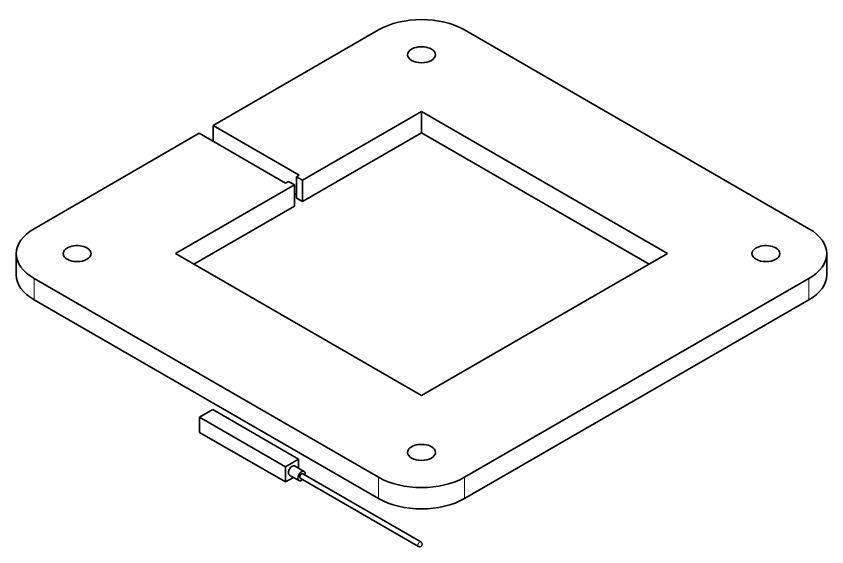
# Model space of a CAD drawing. Extents: x 317 to 941, y 143 to 776.
# Drawn here: x 730.8 to 824, y 642.4 to 703.5 of the extents above; entities that cross this region are included whole.
import ezdxf

# ---------------------------------------------------------------- set-up
doc = ezdxf.new("R2010")
doc.units = 0

msp = doc.modelspace()

# ---------------------------------------------------------------- linework, layer by layer
at = {"color": 7, "lineweight": 35}
for p, q in [((772.445, 701.872), (753.442, 690.9)), ((821.942, 679.01), (782.344, 701.872)), ((777.395, 692.482), (805.679, 676.152)), ((751.851, 689.982), (732.847, 679.01)), ((777.395, 690.033), (803.558, 674.928)), ((749.111, 676.152), (777.395, 659.823)), ((777.395, 659.823), (805.679, 676.152)), ((732.847, 673.295), (772.445, 650.433)), ((782.344, 650.433), (821.942, 673.295)), ((732.847, 670.845), (772.445, 647.983)), ((782.344, 647.983), (821.942, 670.845))]:
    msp.add_line(p, q, dxfattribs=at)
at = {"color": 7, "lineweight": 35, "ltscale": 0.39498}
for p, q in [((763.712, 684.583), (777.395, 692.482)), ((763.712, 682.133), (777.395, 690.033)), ((762.793, 684.052), (749.111, 676.152))]:
    msp.add_line(p, q, dxfattribs=at)
at = {"color": 7, "lineweight": 35, "ltscale": 0.061237}
for p, q in [((777.395, 692.482), (777.395, 690.033)), ((763.005, 684.991), (763.005, 682.542)), ((763.712, 684.583), (763.712, 682.133)), ((762.793, 684.052), (762.793, 681.603)), ((730.797, 673.703), (730.797, 676.152))]:
    msp.add_line(p, q, dxfattribs=at)
at = {"color": 7, "lineweight": 35, "ltscale": 0.045929}
msp.add_line((753.442, 690.9), (753.442, 689.063), dxfattribs=at)
at = {"color": 7, "lineweight": 35, "ltscale": 0.285774}
msp.add_line((753.442, 690.9), (763.341, 685.185), dxfattribs=at)
at = {"color": 7, "lineweight": 35, "ltscale": 0.285773}
msp.add_line((751.851, 689.982), (761.75, 684.266), dxfattribs=at)
at = {"color": 7, "lineweight": 35, "ltscale": 0.009696}
for p, q in [((763.341, 685.185), (763.005, 684.991)), ((761.75, 684.266), (762.086, 684.46))]:
    msp.add_line(p, q, dxfattribs=at)
at = {"color": 7, "lineweight": 35, "ltscale": 0.020412}
for p, q in [((763.005, 684.991), (763.712, 684.583)), ((763.005, 682.542), (763.712, 682.133))]:
    msp.add_line(p, q, dxfattribs=at)
at = {"color": 7, "lineweight": 35, "ltscale": 0.020414}
msp.add_line((762.086, 684.46), (762.793, 684.052), dxfattribs=at)
at = {"color": 7, "lineweight": 35, "ltscale": 0.006123}
msp.add_line((762.793, 683.052), (763.005, 682.929), dxfattribs=at)
at = {"color": 7, "lineweight": 35, "ltscale": 0.333742}
msp.add_line((762.793, 681.603), (751.232, 674.928), dxfattribs=at)
at = {"color": 7, "lineweight": 35, "ltscale": 0.061238}
msp.add_line((823.993, 673.703), (823.993, 676.152), dxfattribs=at)
at = {"color": 7, "lineweight": 13, "ltscale": 0.061237}
for p, q in [((732.847, 673.295), (732.847, 670.845)), ((821.942, 673.295), (821.942, 670.845))]:
    msp.add_line(p, q, dxfattribs=at)
at = {"color": 7, "lineweight": 35, "ltscale": 0.043888}
for p, q in [((753.406, 658.22), (751.886, 657.342)), ((763.27, 652.525), (761.75, 651.647))]:
    msp.add_line(p, q, dxfattribs=at)
at = {"color": 7, "lineweight": 35, "ltscale": 0.284753}
for p, q in [((753.406, 658.22), (763.27, 652.525)), ((751.886, 657.342), (761.75, 651.647)), ((751.886, 655.587), (761.75, 649.892))]:
    msp.add_line(p, q, dxfattribs=at)
at = {"color": 7, "lineweight": 35, "ltscale": 0.043886}
for p, q in [((751.886, 657.342), (751.886, 655.587)), ((761.75, 649.892), (761.75, 651.647))]:
    msp.add_line(p, q, dxfattribs=at)
at = {"color": 7, "lineweight": 35, "ltscale": 0.026566}
for p, q in [((763.27, 652.525), (763.27, 651.462)), ((761.75, 649.892), (762.67, 650.423))]:
    msp.add_line(p, q, dxfattribs=at)
at = {"color": 7, "lineweight": 35, "ltscale": 0.031639}
for p, q in [((763.906, 651.095), (762.81, 651.728)), ((763.306, 650.056), (762.21, 650.689))]:
    msp.add_line(p, q, dxfattribs=at)
at = {"color": 7, "lineweight": 35, "ltscale": 0.391917}
msp.add_line((777.333, 642.997), (763.756, 650.835), dxfattribs=at)
at = {"color": 7, "lineweight": 35, "ltscale": 0.391918}
msp.add_line((777.033, 642.477), (763.456, 650.316), dxfattribs=at)
at = {"color": 7, "lineweight": 13, "ltscale": 0.061238}
for p, q in [((772.445, 650.433), (772.445, 647.983)), ((782.344, 650.433), (782.344, 647.983))]:
    msp.add_line(p, q, dxfattribs=at)
at = {"color": 7, "lineweight": 35}
for start, end in [(240, 360), (0, 60)]:
    msp.add_arc((777.183, 642.737), 0.3, start, end, dxfattribs=at)
for centre, major_axis, start_param, end_param in [((777.395, 699.014), (7, 0), 0.785398, 2.356194), ((777.395, 699.014), (1.6, 0), 0.785398, 3.141593), ((777.395, 699.014), (1.6, 0), 3.141593, 6.283185), ((777.395, 699.014), (1.6, 0), 0, 0.785398), ((737.797, 676.152), (7, 0), 2.356194, 3.141593), ((816.993, 676.152), (7, 0), 0, 0.785398), ((737.797, 676.152), (1.6, 0), 0.785398, 3.141593), ((737.797, 676.152), (1.6, 0), 6.283185, 7.068583), ((816.993, 676.152), (1.6, 0), 0.785398, 3.141593), ((816.993, 676.152), (1.6, 0), 0, 0.785398), ((737.797, 676.152), (7, 0), 3.141593, 3.926991), ((737.797, 676.152), (1.6, 0), 3.141593, 6.283185), ((816.993, 676.152), (1.6, 0), 3.141593, 6.283185), ((816.993, 676.152), (7, 0), 5.497787, 6.283185), ((737.797, 673.703), (7, 0), 3.141593, 3.926991), ((816.993, 673.703), (7, 0), 5.497787, 6.283185), ((777.395, 653.291), (1.6, 0), 0.785398, 3.141593), ((777.395, 653.291), (1.6, 0), 0, 0.785398), ((777.395, 653.291), (1.6, 0), 3.141593, 6.283185), ((762.51, 651.208), (0.3, 0.52), 6.283185, 9.424777), ((763.606, 650.576), (-0.3, -0.52), 3.141592, 5.497787), ((763.606, 650.576), (0.15, 0.26), 6.283185, 9.424777), ((763.606, 650.576), (-0.3, -0.52), 2.095823, 3.141592), ((763.606, 650.576), (-0.3, -0.52), 5.497787, 6.283185), ((763.606, 650.576), (-0.3, -0.52), 6.283185, 7.328953), ((777.395, 653.291), (7, 0), 3.926991, 5.497787), ((777.395, 650.841), (7, 0), 3.926991, 5.497787)]:
    msp.add_ellipse(centre, major_axis=major_axis, ratio=0.57735, start_param=start_param, end_param=end_param, dxfattribs=at)
at = {"color": 7, "lineweight": 13}
msp.add_ellipse((777.183, 642.737), major_axis=(0.15, 0.26), ratio=0.57735, start_param=6.283185, end_param=9.424777, dxfattribs=at)

doc.saveas('drawing.dxf')
